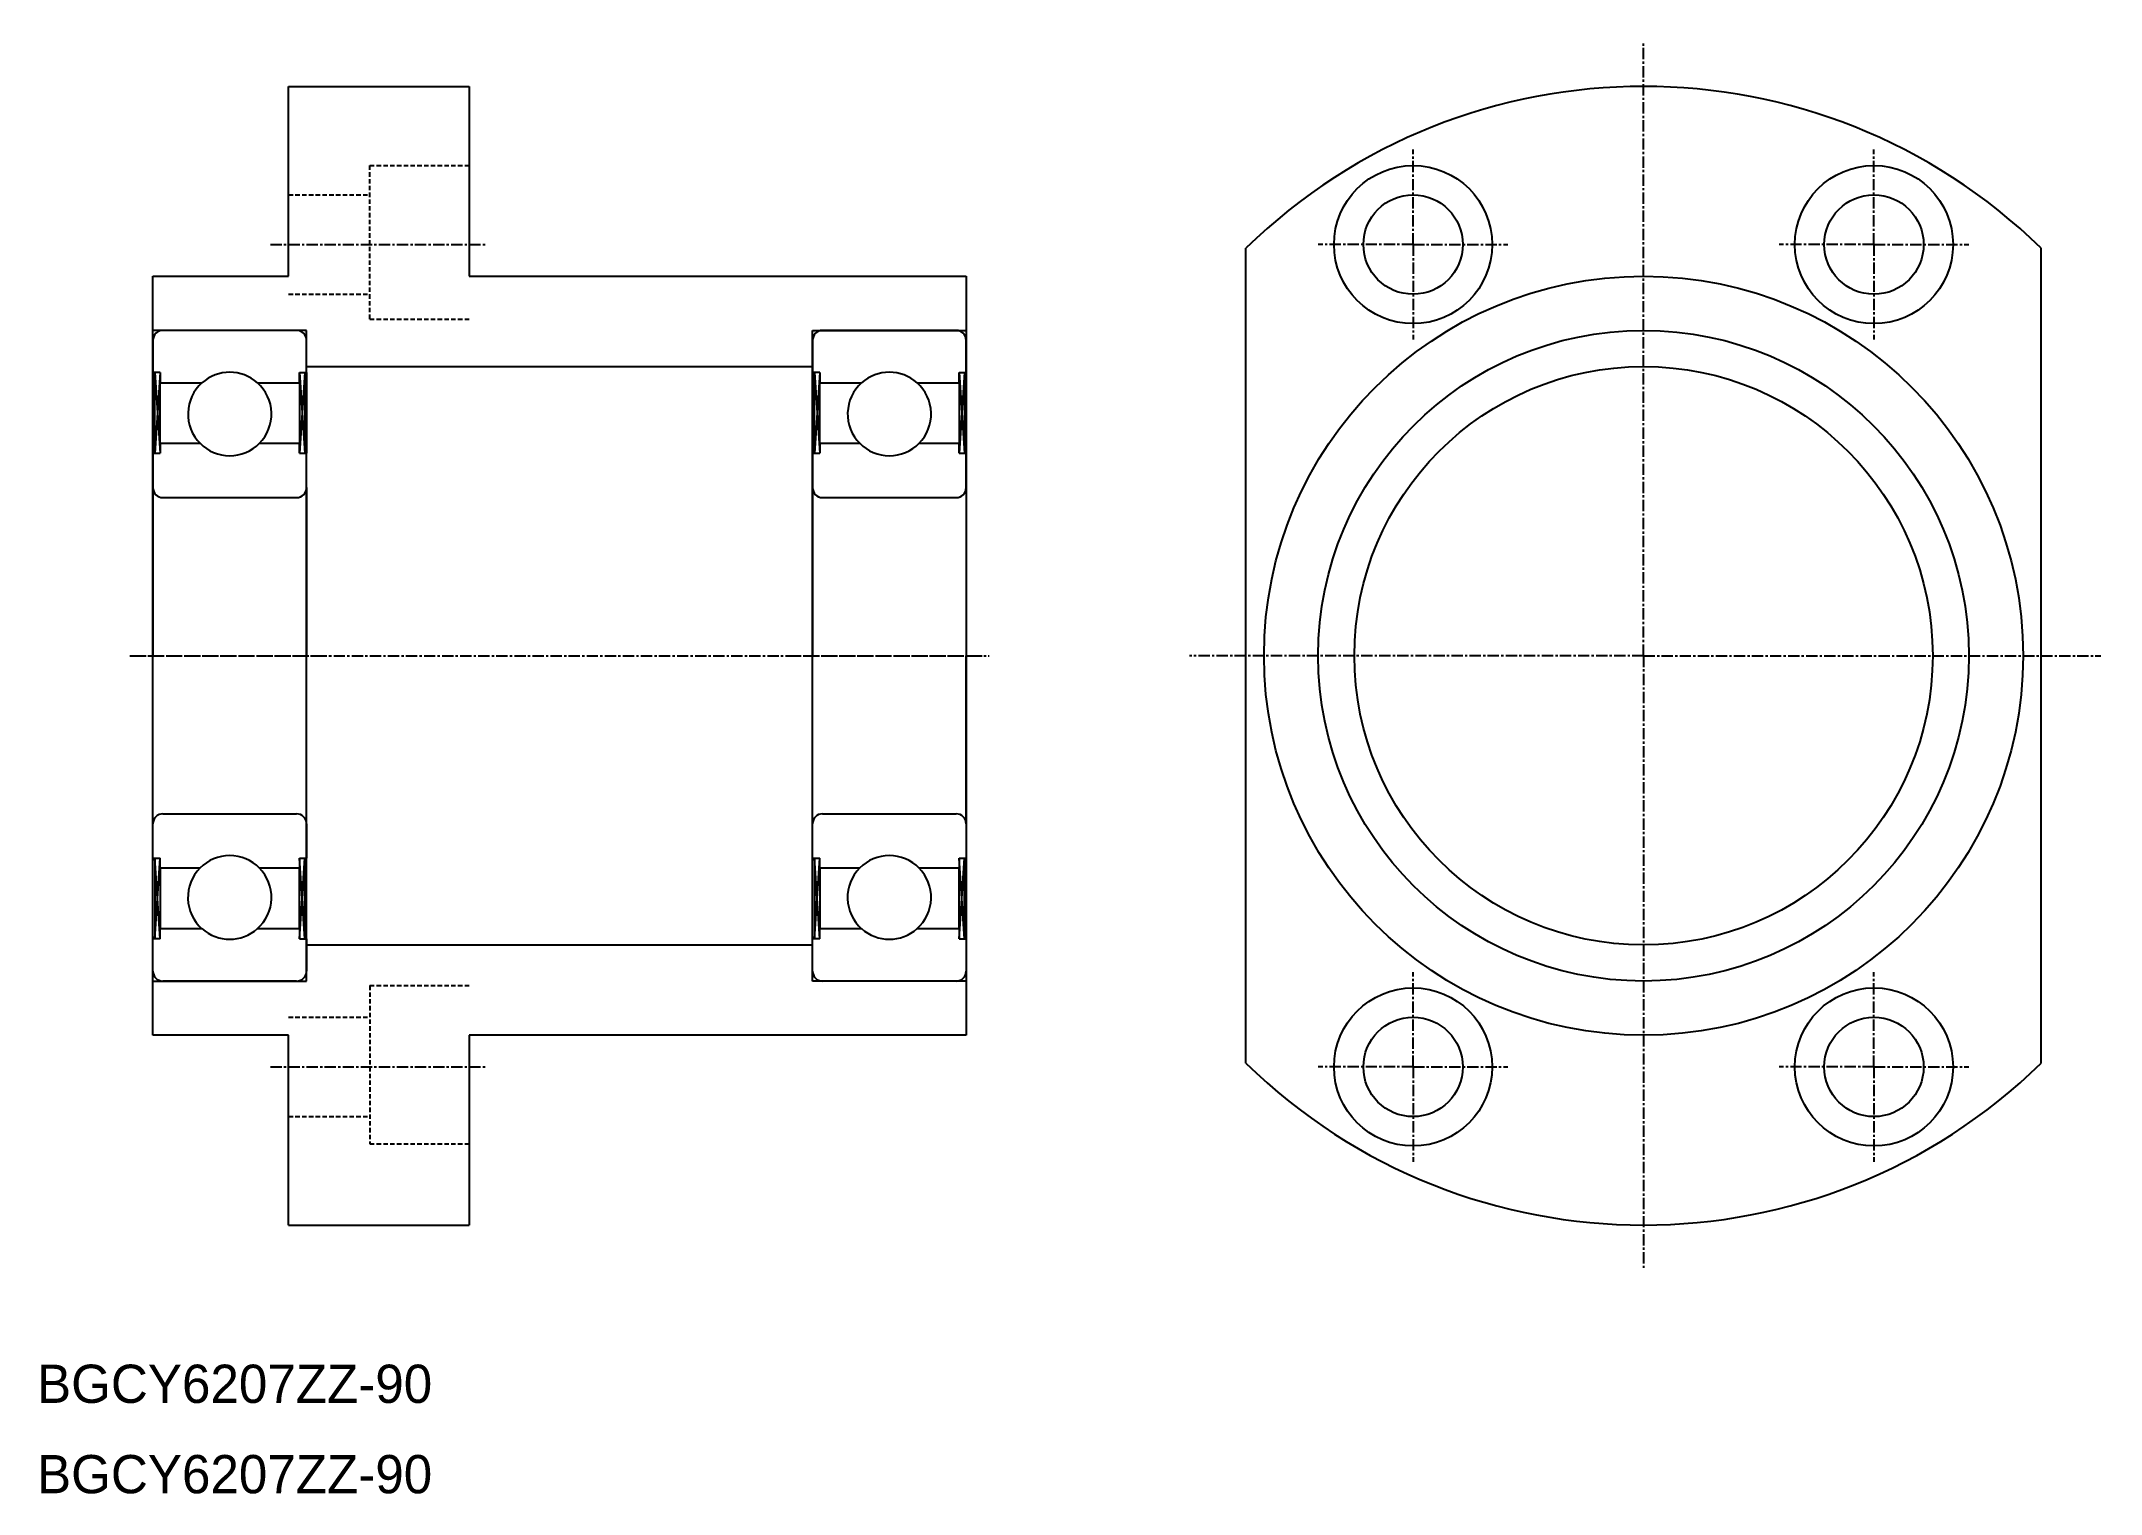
# Model space of a CAD drawing. Extents: x -131 to 97, y -115 to 46.
import ezdxf

# ---------------------------------------------------------------- set-up
doc = ezdxf.new("R2010")
doc.units = 0
doc.linetypes.add('CENTER', pattern=[2, 1.25, -0.25, 0.25, -0.25])
doc.linetypes.add('DASHED', pattern=[0.75, 0.5, -0.25])
doc.layers.get('0').update_dxf_attribs({"linetype": 'CONTINUOUS'})
doc.layers.add('CENTER', color=1, linetype='CENTER')

msp = doc.modelspace()

# ---------------------------------------------------------------- linework, layer by layer
at = {"color": 7, "linetype": 'CONTINUOUS'}
for p, q in [((-103.77, 40.53), (-83.77, 40.53)), ((-103.77, 19.53), (-103.77, 40.53)), ((-83.77, 40.53), (-83.77, 19.53)), ((2.19, -67.56), (2.19, 22.62)), ((90.19, -67.56), (90.19, 22.62)), ((-118.77, 19.53), (-103.77, 19.53)), ((-118.77, -64.47), (-118.77, 19.53)), ((-83.77, 19.53), (-28.77, 19.53)), ((-28.77, 19.53), (-28.77, -64.47)), ((-101.77, 13.53), (-118.77, 13.53)), ((-118.77, 12.43), (-118.77, 8.86)), ((-102.87, 13.53), (-117.67, 13.53)), ((-101.77, -58.47), (-101.77, 13.53)), ((-101.77, 8.86), (-101.77, 12.43)), ((-45.77, 13.53), (-28.77, 13.53)), ((-45.77, -58.47), (-45.77, 13.53)), ((-45.77, 12.43), (-45.77, 8.86)), ((-29.87, 13.53), (-44.67, 13.53)), ((-28.77, 8.86), (-28.77, 12.43)), ((-101.77, 9.53), (-45.77, 9.53)), ((-117.98, 8.86), (-118.77, 8.86)), ((-118.77, 8.86), (-118.77, -0.07)), ((-118.57, -0.07), (-118.57, 8.86)), ((-118.57, 8.86), (-117.98, -0.07)), ((-117.98, 8.86), (-118.57, -0.07)), ((-117.98, 8.86), (-117.98, 7.73)), ((-117.98, 7.73), (-113.35, 7.73)), ((-117.98, 1.03), (-117.98, 7.73)), ((-107.18, 7.73), (-102.55, 7.73)), ((-102.55, 7.73), (-102.55, 8.86)), ((-102.55, 8.86), (-101.77, 8.86)), ((-102.55, 8.86), (-101.96, -0.07)), ((-101.96, 8.86), (-102.55, -0.07)), ((-102.55, 7.73), (-102.55, 1.03)), ((-101.96, 8.86), (-101.96, -0.07)), ((-101.77, 8.86), (-101.77, -0.07)), ((-44.98, 8.86), (-45.77, 8.86)), ((-45.77, 8.86), (-45.77, -0.07)), ((-45.57, -0.07), (-45.57, 8.86)), ((-45.57, 8.86), (-44.98, -0.07)), ((-44.98, 8.86), (-45.57, -0.07)), ((-44.98, 8.86), (-44.98, 7.73)), ((-44.98, 7.73), (-40.35, 7.73)), ((-44.98, 1.03), (-44.98, 7.73)), ((-34.18, 7.73), (-29.55, 7.73)), ((-29.55, 7.73), (-29.55, 8.86)), ((-29.55, 8.86), (-28.77, 8.86)), ((-29.55, 8.86), (-28.96, -0.07)), ((-28.96, 8.86), (-29.55, -0.07)), ((-29.55, 7.73), (-29.55, 1.03)), ((-28.96, 8.86), (-28.96, -0.07)), ((-28.77, 8.86), (-28.77, -0.07)), ((-113.56, 1.03), (-117.98, 1.03)), ((-117.98, 1.03), (-117.98, -0.07)), ((-102.55, 1.03), (-106.97, 1.03)), ((-102.55, -0.07), (-102.55, 1.03)), ((-40.56, 1.03), (-44.98, 1.03)), ((-44.98, 1.03), (-44.98, -0.07)), ((-29.55, 1.03), (-33.97, 1.03)), ((-29.55, -0.07), (-29.55, 1.03)), ((-118.77, -0.07), (-118.77, -3.87)), ((-118.77, -0.07), (-117.98, -0.07)), ((-102.55, -0.07), (-101.77, -0.07)), ((-101.77, -3.87), (-101.77, -0.07)), ((-45.77, -0.07), (-45.77, -3.87)), ((-45.77, -0.07), (-44.98, -0.07)), ((-29.55, -0.07), (-28.77, -0.07)), ((-28.77, -3.87), (-28.77, -0.07)), ((-118.77, -3.87), (-118.77, -22.47)), ((-101.77, -3.87), (-101.77, -22.47)), ((-45.77, -3.87), (-45.77, -22.47)), ((-28.77, -3.87), (-28.77, -22.47)), ((-117.67, -4.97), (-102.87, -4.97)), ((-44.67, -4.97), (-29.87, -4.97)), ((-118.77, -41.07), (-118.77, -22.47)), ((-101.77, -41.07), (-101.77, -22.47)), ((-45.77, -41.07), (-45.77, -22.47)), ((-28.77, -41.07), (-28.77, -22.47)), ((-117.67, -39.97), (-102.87, -39.97)), ((-44.67, -39.97), (-29.87, -39.97)), ((-118.77, -44.87), (-118.77, -41.07)), ((-101.77, -41.07), (-101.77, -44.87)), ((-45.77, -44.87), (-45.77, -41.07)), ((-28.77, -41.07), (-28.77, -44.87)), ((-118.77, -53.79), (-118.77, -44.87)), ((-118.77, -44.87), (-117.98, -44.87)), ((-118.57, -44.87), (-118.57, -53.79)), ((-118.57, -53.79), (-117.98, -44.87)), ((-117.98, -53.79), (-118.57, -44.87)), ((-117.98, -45.97), (-117.98, -44.87)), ((-102.55, -44.87), (-102.55, -45.97)), ((-102.55, -44.87), (-101.77, -44.87)), ((-102.55, -53.79), (-101.96, -44.87)), ((-101.96, -53.79), (-102.55, -44.87)), ((-101.96, -53.79), (-101.96, -44.87)), ((-101.77, -53.79), (-101.77, -44.87)), ((-45.77, -53.79), (-45.77, -44.87)), ((-45.77, -44.87), (-44.98, -44.87)), ((-45.57, -44.87), (-45.57, -53.79)), ((-45.57, -53.79), (-44.98, -44.87)), ((-44.98, -53.79), (-45.57, -44.87)), ((-44.98, -45.97), (-44.98, -44.87)), ((-29.55, -44.87), (-29.55, -45.97)), ((-29.55, -44.87), (-28.77, -44.87)), ((-29.55, -53.79), (-28.96, -44.87)), ((-28.96, -53.79), (-29.55, -44.87)), ((-28.96, -53.79), (-28.96, -44.87)), ((-28.77, -53.79), (-28.77, -44.87)), ((-113.56, -45.97), (-117.98, -45.97)), ((-117.98, -45.97), (-117.98, -52.67)), ((-102.55, -45.97), (-106.97, -45.97)), ((-102.55, -52.67), (-102.55, -45.97)), ((-40.56, -45.97), (-44.98, -45.97)), ((-44.98, -45.97), (-44.98, -52.67)), ((-29.55, -45.97), (-33.97, -45.97)), ((-29.55, -52.67), (-29.55, -45.97)), ((-118.77, -57.37), (-118.77, -53.79)), ((-117.98, -53.79), (-118.77, -53.79)), ((-117.98, -52.67), (-113.35, -52.67)), ((-117.98, -53.79), (-117.98, -52.67)), ((-107.18, -52.67), (-102.55, -52.67)), ((-102.55, -52.67), (-102.55, -53.79)), ((-102.55, -53.79), (-101.77, -53.79)), ((-101.77, -53.79), (-101.77, -57.37)), ((-101.77, -54.47), (-45.77, -54.47)), ((-45.77, -57.37), (-45.77, -53.79)), ((-44.98, -53.79), (-45.77, -53.79)), ((-44.98, -52.67), (-40.35, -52.67)), ((-44.98, -53.79), (-44.98, -52.67)), ((-34.18, -52.67), (-29.55, -52.67)), ((-29.55, -52.67), (-29.55, -53.79)), ((-29.55, -53.79), (-28.77, -53.79)), ((-28.77, -53.79), (-28.77, -57.37)), ((-118.77, -58.47), (-101.77, -58.47)), ((-102.87, -58.47), (-117.67, -58.47)), ((-28.77, -58.47), (-45.77, -58.47)), ((-29.87, -58.47), (-44.67, -58.47)), ((-103.77, -64.47), (-118.77, -64.47)), ((-103.77, -85.47), (-103.77, -64.47)), ((-83.77, -64.47), (-83.77, -85.47)), ((-28.77, -64.47), (-83.77, -64.47)), ((-103.77, -85.47), (-83.77, -85.47))]:
    msp.add_line(p, q, dxfattribs=at)
at = {"color": 3, "linetype": 'DASHED'}
for p, q in [((-94.77, 14.78), (-94.77, 31.78)), ((-94.77, 31.78), (-83.77, 31.78)), ((-103.77, 28.53), (-94.77, 28.53)), ((-103.77, 17.53), (-94.77, 17.53)), ((-94.77, 14.78), (-83.77, 14.78)), ((-94.77, -58.97), (-94.77, -76.47)), ((-94.77, -58.97), (-83.77, -58.97)), ((-103.77, -62.47), (-94.77, -62.47)), ((-103.77, -73.47), (-94.77, -73.47)), ((-94.77, -76.47), (-83.77, -76.47))]:
    msp.add_line(p, q, dxfattribs=at)
at = {"color": 7, "linetype": 'CONTINUOUS'}
for centre, radius in [((20.69, 23.03), 8.75), ((71.69, 23.03), 8.75), ((20.69, 23.03), 5.5), ((71.69, 23.03), 5.5), ((46.19, -22.47), 42), ((46.19, -22.47), 36), ((46.19, -22.47), 32), ((20.69, -67.97), 8.75), ((71.69, -67.97), 8.75), ((20.69, -67.97), 5.5), ((71.69, -67.97), 5.5)]:
    msp.add_circle(centre, radius, dxfattribs=at)
for centre, radius, start, end in [((46.19, -22.47), 63, 45.7002, 134.2998), ((-117.67, 12.43), 1.1, 90, 180), ((-102.87, 12.43), 1.1, 0, 90), ((-44.67, 12.43), 1.1, 90, 180), ((-29.87, 12.43), 1.1, 0, 90), ((-110.27, 4.28), 4.62, 131.7596, 224.6442), ((-110.27, 4.28), 4.62, 48.2404, 131.7596), ((-110.27, 4.28), 4.62, 315.3558, 48.2404), ((-37.27, 4.28), 4.62, 131.7596, 224.6442), ((-37.27, 4.28), 4.62, 48.2404, 131.7596), ((-37.27, 4.28), 4.62, 315.3558, 48.2404), ((-110.27, 4.28), 4.62, 224.6442, 315.3558), ((-37.27, 4.28), 4.62, 224.6442, 315.3558), ((-117.67, -3.87), 1.1, 180, 270), ((-102.87, -3.87), 1.1, 270, 0), ((-44.67, -3.87), 1.1, 180, 270), ((-29.87, -3.87), 1.1, 270, 0), ((-117.67, -41.07), 1.1, 90, 180), ((-102.87, -41.07), 1.1, 0, 90), ((-44.67, -41.07), 1.1, 90, 180), ((-29.87, -41.07), 1.1, 0, 90), ((-110.27, -49.22), 4.63, 44.6442, 135.3558), ((-37.27, -49.22), 4.63, 44.6442, 135.3558), ((-110.27, -49.22), 4.63, 135.3558, 228.2404), ((-110.27, -49.22), 4.62, 311.7596, 44.6442), ((-37.27, -49.22), 4.63, 135.3558, 228.2404), ((-37.27, -49.22), 4.62, 311.7596, 44.6442), ((-110.27, -49.22), 4.62, 228.2404, 311.7596), ((-37.27, -49.22), 4.62, 228.2404, 311.7596), ((-117.67, -57.37), 1.1, 180, 270), ((-102.87, -57.37), 1.1, 270, 0), ((-44.67, -57.37), 1.1, 180, 270), ((-29.87, -57.37), 1.1, 270, 0), ((46.19, -22.47), 63, 225.7002, 314.2998)]:
    msp.add_arc(centre, radius, start, end, dxfattribs=at)
at = {"layer": 'CENTER', "color": 1, "linetype": 'CENTER'}
for p, q in [((46.19, -22.47), (46.19, 45.53)), ((20.69, 23.03), (20.69, 33.53)), ((71.69, 23.03), (71.69, 33.53)), ((-105.77, 23.03), (-81.77, 23.03)), ((20.69, 23.03), (10.19, 23.03)), ((20.69, 23.03), (31.19, 23.03)), ((20.69, 23.03), (20.69, 12.53)), ((71.69, 23.03), (61.19, 23.03)), ((71.69, 23.03), (71.69, 12.53)), ((71.69, 23.03), (82.19, 23.03)), ((-121.32, -22.47), (-99.22, -22.47)), ((-120.77, -22.47), (-26.77, -22.47)), ((-48.32, -22.47), (-26.22, -22.47)), ((46.19, -22.47), (-4.06, -22.47)), ((46.19, -22.47), (96.8, -22.47)), ((46.19, -22.47), (46.19, -90.47)), ((20.69, -67.97), (20.69, -57.47)), ((71.69, -67.97), (71.69, -57.47)), ((-105.77, -67.97), (-81.77, -67.97)), ((20.69, -67.97), (10.19, -67.97)), ((20.69, -67.97), (31.19, -67.97)), ((20.69, -67.97), (20.69, -78.47)), ((71.69, -67.97), (61.19, -67.97)), ((71.69, -67.97), (82.19, -67.97)), ((71.69, -67.97), (71.69, -78.47))]:
    msp.add_line(p, q, dxfattribs=at)

# ---------------------------------------------------------------- texts
at = {"color": 7, "linetype": 'CONTINUOUS'}
for p in [(-131.6, -105.15), (-131.6, -115.15)]:
    msp.add_text('BGCY6207ZZ-90', height=4.2333, dxfattribs=at).set_placement(p)

doc.saveas('drawing.dxf')
